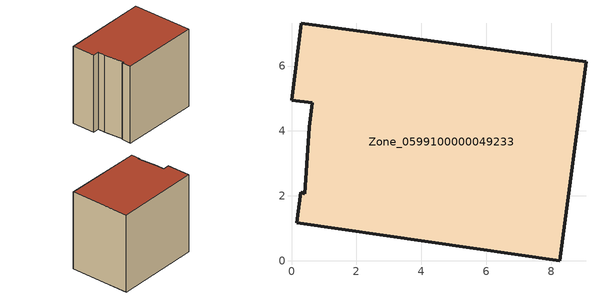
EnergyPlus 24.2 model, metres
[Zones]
Zone_0599100000049233
 floor ground (C_G): 0.54,4.12 0.64,4.87 0,4.95 0.31,7.32 9.07,6.13 8.26,0 0.16,1.18 0.28,2.12 0.41,2.06 z0
 wall outside (C_F): 0.64,4.87 0.54,4.12 0.41,2.06 0.28,2.12 0.16,1.18 8.26,0 9.07,6.13 0.31,7.32 0,4.95 0.64,4.87 z0:8.18
 roof outside (C_R): 0.28,2.12 0.16,1.18 8.26,0 9.07,6.13 0.31,7.32 0,4.95 0.64,4.87 0.54,4.12 0.41,2.06 z8.18
[BUILDING]
Pand.0599100000049233: North Axis=0; Terrain=City; Loads Convergence Tolerance Value=0.04; Temperature Convergence Tolerance Value=0.4; Solar Distribution=FullExterior; Maximum Number of Warmup Days=25; Minimum Number of Warmup Days=1
[Site:Location]
Rotterdam.The.Hague.AP_ZH_NLD Design_Conditions: Latitude=51.96; Longitude=4.45; Time Zone=1; Elevation=-4.5
[SITE:GROUNDTEMPERATURE:BUILDINGSURFACE]
18, 18, 18, 18, 18, 18, 18, 18, 18, 18, 18, 18
[MATERIAL] Thermal Absorptance=0.9; Solar Absorptance=0.7; Visible Absorptance=0.7
Name | Roughness | Thickness | Conductivity | Density | Specific Heat
G.TI.1946-1964 | MediumSmooth | 0.15 | 1 | 540 | 1210
F.TI.1946-1964 | Rough | 0.3 | 0.857143 | 1920 | 840
R.TI.1946-1964 | MediumRough | 0.2 | 0.277778 | 1500 | 1000
[CONSTRUCTION]
C_G: G.TI.1946-1964
C_F: F.TI.1946-1964
C_R: R.TI.1946-1964
[ZONE]
Zone_0599100000049233: Type=1; Multiplier=1; Ceiling Height=Autocalculate; Volume=Autocalculate; Floor Area=autocalculate; Part of Total Floor Area=Yes
[ZONEINFILTRATION:DESIGNFLOWRATE]
Infil_Zone_0599100000049233: Zone or ZoneList or Space or SpaceList=Zone_0599100000049233; Schedule=AlwaysOn; Design Flow Rate Calculation Method=Flow/Area; Flow Rate per Floor Area=0.003; Constant Term Coefficient=1; Temperature Term Coefficient=0; Velocity Term Coefficient=0; Velocity Squared Term Coefficient=0
[HVACTEMPLATE:ZONE:IDEALLOADSAIRSYSTEM]
Zone_0599100000049233: Maximum Heating Supply Air Temperature=50; Minimum Cooling Supply Air Temperature=13; Maximum Heating Supply Air Humidity Ratio=0.0156; Minimum Cooling Supply Air Humidity Ratio=0.0077; Heating Limit=NoLimit; Cooling Limit=NoLimit; Dehumidification Control Type=ConstantSensibleHeatRatio; Cooling Sensible Heat Ratio=0.7; Dehumidification Setpoint=60; Humidification Control Type=None; Humidification Setpoint=30; Outdoor Air Method=None; Outdoor Air Flow Rate per Person=0.00944; Outdoor Air Flow Rate per Zone Floor Area=0; Outdoor Air Flow Rate per Zone=0; Demand Controlled Ventilation Type=None; Outdoor Air Economizer Type=NoEconomizer; Heat Recovery Type=None; Sensible Heat Recovery Effectiveness=0.7; Latent Heat Recovery Effectiveness=0.65
[ZONECONTROL:THERMOSTAT]
ThermostatControl_Zone_0599100000049233: Zone or ZoneList=Zone_0599100000049233; Control Type Schedule=DualSetpointControlType; Control 1=Thermostat_Zone_0599100000049233; Temperature Difference Between Cutout And Setpoint=0
[THERMOSTATSETPOINT:DUALSETPOINT]
Thermostat_Zone_0599100000049233: Heating Setpoint Temperature Schedule=HeatingSetpoint_Zone_0599100000049233; Cooling Setpoint Temperature Schedule=CoolingSetpoint_Zone_0599100000049233
[SCHEDULE:COMPACT]
HeatingSetpoint_Zone_0599100000049233: Through: 12/31, For: AllDays, Until: 24:00, 21
CoolingSetpoint_Zone_0599100000049233: Through: 12/31, For: AllDays, Until: 24:00, 24
DualSetpointControlType: Through: 12/31, For: AllDays, Until: 24:00, 4
AlwaysOn: Through: 12/31, For: AllDays, Until: 24:00, 1
